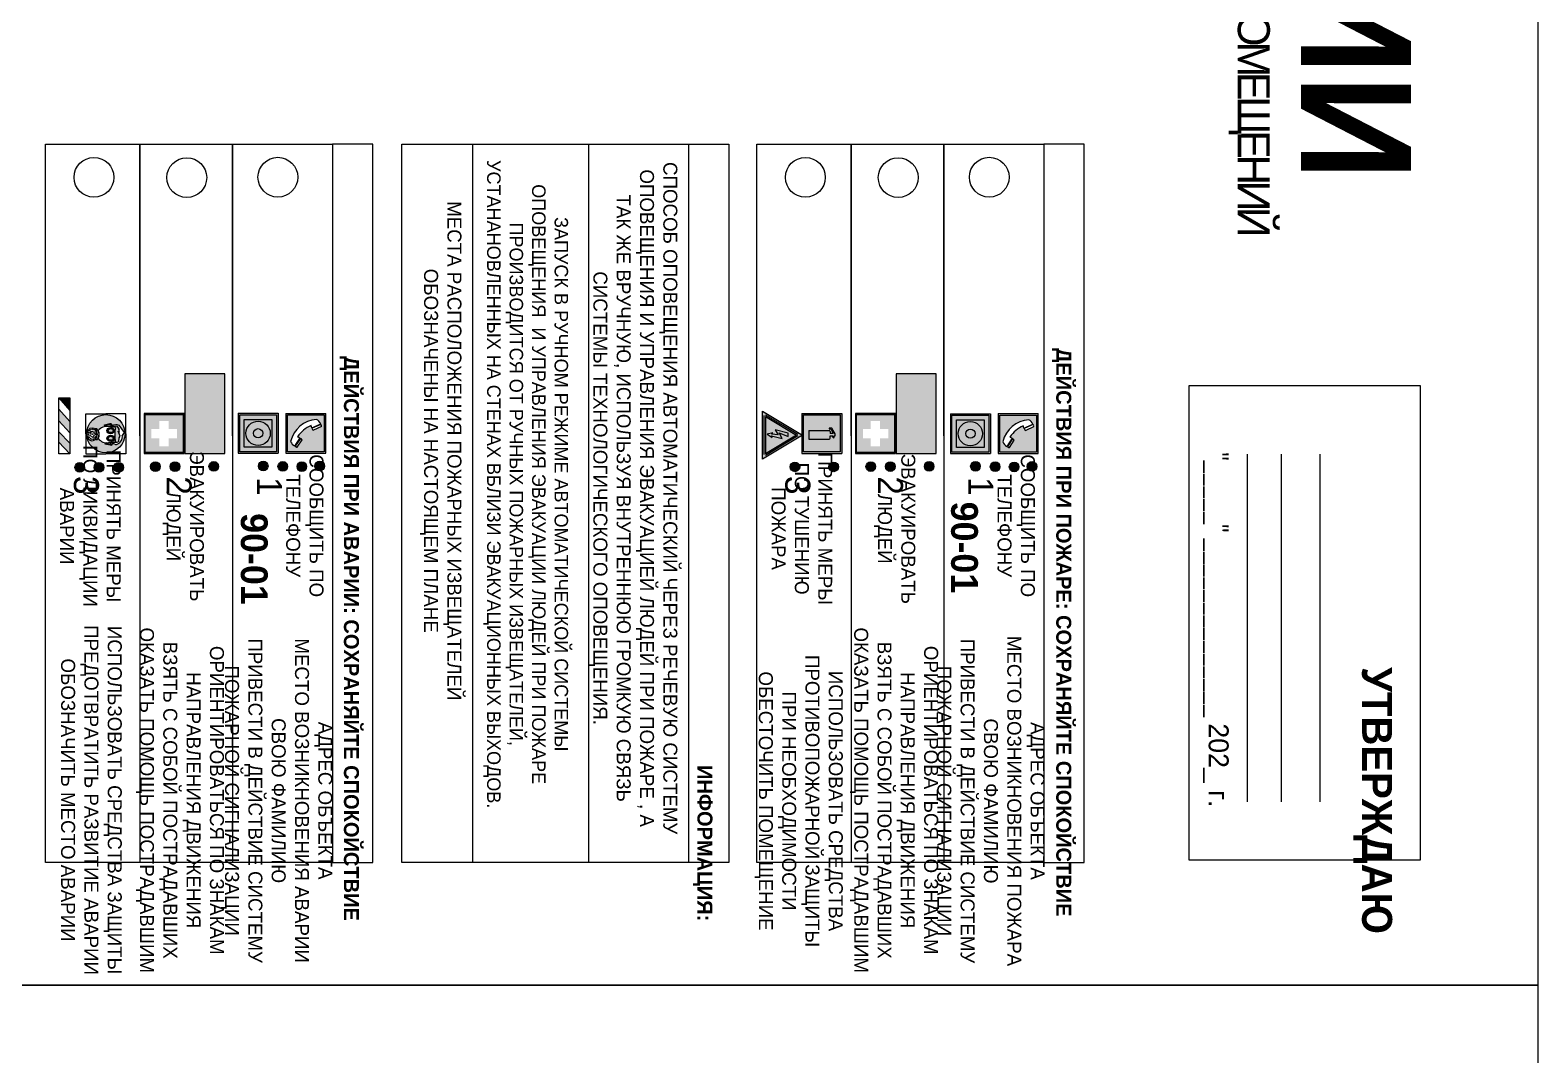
# Model space of a CAD drawing. Header units: millimetres. Extents: x 13810 to 67229, y 12374 to 21950.
# Drawn here: x 31315.5 to 31617.2, y 14535.9 to 14741 of the extents above; entities that cross this region are included whole.
import ezdxf

# ---------------------------------------------------------------- set-up
doc = ezdxf.new("R2010")
doc.units = ezdxf.units.MM
doc.styles.add('обычный', font='arial.ttf')

# ---------------------------------------------------------------- blocks, each defined once
blk = doc.blocks.new('A$C3E6D3DDE')
at = {"lineweight": 5}
h = blk.add_hatch(color=40, dxfattribs=at)
h.paths.add_polyline_path([(24.1, 1.45), (16.46, -11.35), (31.74, -11.35)])
h.paths.add_polyline_path([(24.09, -0.46), (30.03, -10.41), (18.14, -10.41)], flags=16)
h.paths.add_polyline_path([(24.54, -3.08), (23.41, -6.02), (25.13, -5.01), (24.33, -8.5), (24.82, -8.27), (23.79, -9.86), (23.4, -8.04), (23.8, -8.43), (24.04, -6.29), (22.39, -7.25), (23.44, -3.08)], flags=0)
h = blk.add_hatch(color=256, dxfattribs=at)
h.paths.add_polyline_path([(24.37, 0.03, 0.567511), (23.82, 0.03), (17.59, -10.4, 0.582454), (17.86, -10.88), (30.32, -10.88, 0.582149), (30.6, -10.4)])
h.paths.add_polyline_path([(24.09, -0.46), (18.14, -10.41), (30.03, -10.41)], flags=16)
h.paths.add_polyline_path([(24.54, -3.08), (23.41, -6.02), (25.13, -5.01), (24.33, -8.5), (24.82, -8.27), (23.79, -9.86), (23.4, -8.04), (23.8, -8.43), (24.04, -6.29), (22.39, -7.25), (23.44, -3.08)], flags=0)
h = blk.add_hatch(color=40, dxfattribs=at)
h.paths.add_polyline_path([(24.09, -0.46), (18.14, -10.41), (30.03, -10.41)])
h.paths.add_polyline_path([(24.82, -8.27), (23.79, -9.86), (23.4, -8.04), (23.8, -8.43), (24.04, -6.29), (22.39, -7.25), (23.44, -3.08), (24.54, -3.08), (23.41, -6.02), (25.13, -5.01), (24.33, -8.5)], flags=16)
at = {"color": 40, "lineweight": 5}
for p, q in [((16.46, -11.35), (24.1, 1.45)), ((24.1, 1.45), (31.74, -11.35))]:
    blk.add_line(p, q, dxfattribs=at)
at = {"lineweight": 5}
for p, q in [((17.59, -10.4), (23.82, 0.03)), ((24.37, 0.03), (30.6, -10.4)), ((18.14, -10.41), (24.09, -0.46)), ((23.44, -3.08), (22.39, -7.25)), ((23.41, -6.02), (24.54, -3.08)), ((24.54, -3.08), (23.44, -3.08)), ((24.09, -0.46), (30.03, -10.41)), ((22.39, -7.25), (24.04, -6.29)), ((23.8, -8.43), (23.4, -8.04)), ((23.4, -8.04), (23.79, -9.86)), ((25.13, -5.01), (23.41, -6.02)), ((23.79, -9.86), (24.82, -8.27)), ((24.04, -6.29), (23.8, -8.43)), ((24.33, -8.5), (25.13, -5.01)), ((24.82, -8.27), (24.33, -8.5)), ((17.86, -10.88), (30.32, -10.88)), ((18.14, -10.41), (30.03, -10.41))]:
    blk.add_line(p, q, dxfattribs=at)
at = {"color": 50, "lineweight": 5}
blk.add_line((31.74, -11.35), (16.46, -11.35), dxfattribs=at)
blk = doc.blocks.new('A$C38D26F80')
h = blk.add_hatch(color=5)
h.dxf.hatch_style = 1
h.paths.add_polyline_path([(-8.77, -4.48, 1), (-0.19, -4.48, 1)])
h.paths.add_polyline_path([(-6.75, -3.58), (-6.75, -3.31), (-6.62, -3.22), (-6.5, -3.22), (-6.42, -3.3), (-6.39, -3.28), (-6.59, -2.23), (-6.59, -2.01), (-6.38, -1.58), (-4.76, -0.4), (-4.13, -0.79, -0.362848), (-2.1, -2.1, -0.201049), (-2.17, -2.48, 0.085434), (-2.26, -3.13), (-1.9, -3.16), (-2.25, -4.7), (-2.4, -4.59), (-2.43, -4.34), (-2.36, -4.34), (-2.14, -3.34), (-2.47, -3.42), (-2.58, -1.95), (-2.77, -1.58), (-3.58, -1.52), (-3.92, -1.26), (-5.05, -1.73), (-4.87, -1.39), (-5.41, -1.6), (-5.41, -1.46), (-6.13, -1.87), (-6.18, -3.5), (-6.56, -3.47), (-6.37, -4.59), (-6.16, -4.43), (-6.16, -4.66), (-6.36, -4.79), (-6.37, -4.8), (-6.51, -4.76)], flags=16)
h.paths.add_polyline_path([(-6.51, -4.76), (-6.36, -4.79), (-6.37, -4.8)], flags=0)
h.paths.add_polyline_path([(-5.92, -2.34, 0.089508), (-2.67, -2.35), (-2.48, -3.88, -0.268602), (-3.4, -6.18, 0.262449), (-5.2, -6.18, -0.268602), (-6.11, -3.88)], flags=16)
edge = h.paths.add_edge_path(flags=16)
edge.add_ellipse((-5.19, -3.41), major_axis=(0, 0.842), ratio=0.848992, start_angle=0, end_angle=360)
edge = h.paths.add_edge_path(flags=0)
edge.add_ellipse((-5.19, -3.39), major_axis=(0, 0.665), ratio=0.853798, start_angle=0, end_angle=360)
edge = h.paths.add_edge_path(flags=0)
edge.add_ellipse((-5.19, -3.4), major_axis=(0, 0.528), ratio=0.864094, start_angle=0, end_angle=360)
edge = h.paths.add_edge_path(flags=16)
edge.add_ellipse((-3.47, -3.4), major_axis=(0, 0.842), ratio=0.848992, start_angle=0, end_angle=360)
h.paths.add_polyline_path([(-3.13, -6.45), (-3.13, -6.84, 0.383174), (-5.57, -6.85), (-5.57, -6.49, -0.369952)], flags=16)
edge = h.paths.add_edge_path(flags=0)
edge.add_ellipse((-3.47, -3.39), major_axis=(0, 0.665), ratio=0.853798, start_angle=0, end_angle=360)
edge = h.paths.add_edge_path(flags=0)
edge.add_ellipse((-3.47, -3.4), major_axis=(0, 0.528), ratio=0.864094, start_angle=0, end_angle=360)
edge = h.paths.add_edge_path(flags=16)
edge.add_ellipse((-4.34, -7.57), major_axis=(-1.48, 0), ratio=0.744955, start_angle=0, end_angle=360)
h.paths.add_polyline_path([(-5.01, -6.85, -1), (-5.15, -6.85, -1)], flags=0)
h.paths.add_polyline_path([(-5.33, -7.14, -1), (-5.47, -7.14, -1)], flags=0)
h.paths.add_polyline_path([(-4.61, -6.71, -1), (-4.74, -6.71, -1)], flags=16)
h.paths.add_polyline_path([(-5.43, -7.51, -1), (-5.57, -7.51, -1)], flags=0)
h.paths.add_polyline_path([(-4.26, -6.67, -1), (-4.4, -6.67, -1)], flags=16)
h.paths.add_polyline_path([(-4.74, -7.14, -1), (-4.88, -7.14, -1)], flags=0)
h.paths.add_polyline_path([(-4.93, -7.43, -1), (-5.07, -7.43, -1)], flags=0)
h.paths.add_polyline_path([(-4.41, -7.07, -1), (-4.54, -7.07, -1)], flags=0)
h.paths.add_polyline_path([(-5.33, -7.87, -1), (-5.46, -7.87, -1)], flags=0)
h.paths.add_polyline_path([(-3.8, -6.71, -1), (-3.94, -6.71, -1)], flags=16)
h.paths.add_polyline_path([(-4.85, -7.78, -1), (-4.98, -7.78, -1)], flags=0)
h.paths.add_polyline_path([(-3.96, -7.14, -1), (-4.1, -7.14, -1)], flags=0)
h.paths.add_polyline_path([(-4.33, -7.53, -1), (-4.47, -7.53, -1)], flags=0)
h.paths.add_polyline_path([(-5.09, -8.12, -1), (-5.23, -8.12, -1)], flags=0)
h.paths.add_polyline_path([(-3.5, -6.94, -1), (-3.64, -6.94, -1)], flags=0)
h.paths.add_polyline_path([(-4.54, -7.97, -1), (-4.68, -7.97, -1)], flags=0)
h.paths.add_polyline_path([(-3.66, -7.39, -1), (-3.8, -7.39, -1)], flags=0)
h.paths.add_polyline_path([(-4.73, -8.35, -1), (-4.86, -8.35, -1)], flags=0)
h.paths.add_polyline_path([(-4.09, -7.96, -1), (-4.23, -7.96, -1)], flags=0)
h.paths.add_polyline_path([(-3.77, -7.74, -1), (-3.91, -7.74, -1)], flags=0)
h.paths.add_polyline_path([(-3.22, -7.27, -1), (-3.35, -7.27, -1)], flags=0)
h.paths.add_polyline_path([(-4.34, -8.4, -1), (-4.47, -8.4, -1)], flags=0)
h.paths.add_polyline_path([(-3.16, -7.61, -1), (-3.3, -7.61, -1)], flags=0)
h.paths.add_polyline_path([(-3.9, -8.35, -1), (-4.04, -8.35, -1)], flags=0)
h.paths.add_polyline_path([(-3.32, -7.91, -1), (-3.46, -7.91, -1)], flags=0)
h.paths.add_polyline_path([(-3.55, -8.23, -1), (-3.69, -8.23, -1)], flags=0)
at = {"color": 5, "lineweight": 5}
for p, q in [((-4.48, 0), (-8.96, 0)), ((-8.96, 0), (-8.96, -4.48)), ((-4.48, 0), (0, 0)), ((0, 0), (0, -4.48)), ((-6.75, -3.31), (-6.62, -3.22)), ((-6.75, -3.58), (-6.75, -3.31)), ((-6.62, -3.22), (-6.5, -3.22)), ((-6.59, -2.01), (-6.38, -1.58)), ((-6.59, -2.23), (-6.59, -2.01)), ((-6.39, -3.28), (-6.59, -2.23)), ((-6.5, -3.22), (-6.42, -3.3)), ((-6.42, -3.3), (-6.39, -3.28)), ((-6.38, -1.58), (-4.76, -0.4)), ((-6.13, -1.87), (-6.18, -3.5)), ((-5.41, -1.46), (-6.13, -1.87)), ((-5.92, -2.34), (-6.11, -3.88)), ((-4.87, -1.39), (-5.41, -1.6)), ((-5.41, -1.6), (-5.41, -1.46)), ((-3.92, -1.26), (-5.05, -1.73)), ((-5.05, -1.73), (-4.87, -1.39)), ((-4.76, -0.4), (-4.13, -0.79)), ((-3.58, -1.52), (-3.92, -1.26)), ((-2.77, -1.58), (-3.58, -1.52)), ((-2.58, -1.95), (-2.77, -1.58)), ((-2.67, -2.34), (-2.48, -3.88)), ((-2.47, -3.42), (-2.58, -1.95)), ((-2.14, -3.34), (-2.47, -3.42)), ((-2.36, -4.34), (-2.14, -3.34)), ((-1.9, -3.16), (-2.26, -3.13)), ((-2.25, -4.7), (-1.9, -3.16)), ((-8.96, -8.96), (-8.96, -4.48)), ((-6.51, -4.76), (-6.75, -3.58)), ((-6.18, -3.5), (-6.56, -3.47)), ((-6.56, -3.47), (-6.37, -4.59)), ((-6.37, -4.8), (-6.51, -4.76)), ((-6.37, -4.59), (-6.16, -4.43)), ((-6.16, -4.66), (-6.37, -4.8)), ((-6.16, -4.43), (-6.16, -4.66)), ((-5.57, -6.49), (-5.57, -6.85)), ((-3.13, -6.45), (-3.13, -6.84)), ((-2.43, -4.34), (-2.4, -4.59)), ((-2.43, -4.34), (-2.36, -4.34)), ((-2.4, -4.59), (-2.25, -4.7)), ((0, -8.96), (0, -4.48)), ((-4.48, -8.96), (-8.96, -8.96)), ((-4.48, -8.96), (0, -8.96))]:
    blk.add_line(p, q, dxfattribs=at)
at = {"color": 5}
for p, q in [((-6.75, -3.31), (-6.62, -3.22)), ((-6.75, -3.58), (-6.75, -3.31)), ((-6.62, -3.22), (-6.5, -3.22)), ((-6.59, -2.01), (-6.38, -1.58)), ((-6.59, -2.23), (-6.59, -2.01)), ((-6.39, -3.28), (-6.59, -2.23)), ((-6.5, -3.22), (-6.42, -3.3)), ((-6.42, -3.3), (-6.39, -3.28)), ((-6.38, -1.58), (-4.76, -0.4)), ((-6.13, -1.87), (-6.18, -3.5)), ((-5.41, -1.46), (-6.13, -1.87)), ((-4.87, -1.39), (-5.41, -1.6)), ((-5.41, -1.6), (-5.41, -1.46)), ((-3.92, -1.26), (-5.05, -1.73)), ((-5.05, -1.73), (-4.87, -1.39)), ((-4.76, -0.4), (-4.13, -0.79)), ((-3.58, -1.52), (-3.92, -1.26)), ((-2.77, -1.58), (-3.58, -1.52)), ((-2.58, -1.95), (-2.77, -1.58)), ((-2.47, -3.42), (-2.58, -1.95)), ((-2.14, -3.34), (-2.47, -3.42)), ((-2.36, -4.34), (-2.14, -3.34)), ((-2.26, -3.13), (-1.9, -3.16)), ((-1.9, -3.16), (-2.25, -4.7)), ((-6.51, -4.76), (-6.75, -3.58)), ((-6.18, -3.5), (-6.56, -3.47)), ((-6.56, -3.47), (-6.37, -4.59)), ((-6.37, -4.8), (-6.51, -4.76)), ((-6.36, -4.79), (-6.51, -4.76)), ((-6.37, -4.59), (-6.16, -4.43)), ((-6.16, -4.66), (-6.37, -4.8)), ((-6.16, -4.66), (-6.36, -4.79)), ((-6.16, -4.43), (-6.16, -4.66)), ((-2.4, -4.59), (-2.43, -4.34)), ((-2.43, -4.34), (-2.36, -4.34)), ((-2.25, -4.7), (-2.4, -4.59))]:
    blk.add_line(p, q, dxfattribs=at)
at = {"color": 5, "lineweight": 5}
for centre, radius in [((-4.48, -4.48), 4.29), ((-4.67, -6.71), 0.0678), ((-4.33, -6.67), 0.0678), ((-3.87, -6.71), 0.0678), ((-5.5, -7.51), 0.0678), ((-5.4, -7.14), 0.0678), ((-5.4, -7.87), 0.0678), ((-5.16, -8.12), 0.0678), ((-5.08, -6.85), 0.0678), ((-5, -7.43), 0.0678), ((-4.91, -7.78), 0.0678), ((-4.81, -7.14), 0.0678), ((-4.79, -8.35), 0.0678), ((-4.61, -7.97), 0.0678), ((-4.47, -7.07), 0.0678), ((-4.4, -7.53), 0.0678), ((-4.4, -8.4), 0.0678), ((-4.16, -7.96), 0.0678), ((-4.03, -7.14), 0.0678), ((-3.97, -8.35), 0.0678), ((-3.84, -7.74), 0.0678), ((-3.73, -7.39), 0.0678), ((-3.62, -8.23), 0.0678), ((-3.57, -6.94), 0.0678), ((-3.39, -7.91), 0.0678), ((-3.28, -7.27), 0.0678), ((-3.23, -7.61), 0.0678)]:
    blk.add_circle(centre, radius, dxfattribs=at)
for centre, radius, start, end in [((-4.28, 6.66), 9.15, 259.6987, 280.1569), ((-0.47, -3.05), 1.79, 161.5846, 182.4584), ((-2.6, -2.2), 0.513, 326.4781, 11.7739), ((-3.66, -4.24), 2.47, 171.573, 231.7124), ((-4.33, -7.88), 1.87, 50.358, 131.5662), ((-4.34, -8.2), 1.82, 48.4943, 132.3565), ((-4.3, -7.78), 1.83, 60.5889, 119.4111), ((-4.93, -4.24), 2.47, 308.2876, 8.427)]:
    blk.add_arc(centre, radius, start, end, dxfattribs=at)
at = {"color": 5}
for centre, radius, start, end in [((-3.89, -2.66), 1.88, 17.387, 97.1599), ((-0.35, -3.07), 1.91, 162.2553, 181.7878), ((-2.6, -2.2), 0.511, 326.3906, 11.8614)]:
    blk.add_arc(centre, radius, start, end, dxfattribs=at)
at = {"color": 5, "lineweight": 5}
for centre, major_axis, ratio in [((-5.19, -3.41), (0, 0.842), 0.848992), ((-5.19, -3.39), (0, 0.665), 0.853798), ((-5.19, -3.4), (0, 0.528), 0.864094), ((-3.47, -3.4), (0, 0.842), 0.848992), ((-3.47, -3.39), (0, 0.665), 0.853798), ((-3.47, -3.4), (0, 0.528), 0.864094), ((-4.34, -7.57), (-1.48, 0), 0.744955)]:
    blk.add_ellipse(centre, major_axis=major_axis, ratio=ratio, dxfattribs=at)
blk = doc.blocks.new('A$C47DD6509')
at = {"lineweight": 5}
for points in [[(-8.69, 0), (-11.19, 0), (-11.19, -2.22)], [(-4.22, 0), (-6.45, 0), (-8.91, -2.22), (-6.61, -2.22)], [(0, 0), (-2.09, 0), (-4.36, -2.22), (-2.29, -2.22)]]:
    blk.add_hatch(color=242, dxfattribs=at).paths.add_polyline_path(points)
at = {"color": 242, "lineweight": 5}
for p, q in [((-11.19, -2.22), (-8.69, 0)), ((-11.19, -2.22), (-11.19, 0)), ((-11.19, 0), (-8.69, 0)), ((-11.19, 0), (0, 0)), ((-8.91, -2.22), (-6.45, 0)), ((-6.61, -2.22), (-4.22, 0)), ((-4.36, -2.22), (-2.09, 0)), ((-2.29, -2.22), (0, 0)), ((0, 0), (0, -2.22)), ((0, -2.22), (-11.19, -2.22))]:
    blk.add_line(p, q, dxfattribs=at)
blk = doc.blocks.new('A$C456E1F9C')
at = {"lineweight": 5}
h = blk.add_hatch(color=242, dxfattribs=at)
h.paths.add_polyline_path([(0.51, -1.47), (0.51, -13.26), (12.29, -13.26), (12.29, -1.47)])
h.paths.add_polyline_path([(5.42, -4.95, -0.254479), (4.78, -5.4), (3.52, -2.53, -0.209735), (4.23, -2.4)], flags=16)
h.paths.add_polyline_path([(8.53, -8.6), (10.87, -10.17), (10.54, -10.76), (8.03, -9.13, -0.192251)], flags=16)
h.paths.add_polyline_path([(4.61, -5.49, 0.005518), (3.87, -5.72, 0.128647), (7.49, -10.01, 0.00809), (7.83, -9.33), (10.47, -10.97, -0.16736), (8.99, -12.25, -0.327862), (1.95, -3.95, -0.166952), (3.36, -2.62)], flags=16)
at = {"color": 242, "lineweight": 5}
for p, q in [((0, -13.77), (0, -0.97)), ((12.8, -0.97), (0, -0.97)), ((4.61, -5.49), (3.36, -2.62)), ((3.52, -2.53), (4.78, -5.4)), ((4.23, -2.4), (5.42, -4.95)), ((12.8, -13.77), (12.8, -0.97)), ((7.83, -9.33), (10.47, -10.97)), ((8.03, -9.13), (10.54, -10.76)), ((10.81, -10.12), (8.53, -8.6)), ((0, -13.77), (12.8, -13.77)), ((10.54, -10.76), (10.8, -10.3)), ((10.8, -10.3), (10.81, -10.12))]:
    blk.add_line(p, q, dxfattribs=at)
blk.add_lwpolyline([(0.51, -1.47), (12.29, -1.47), (12.29, -13.26), (0.51, -13.26)], close=True, dxfattribs=at)
for centre, radius, start, end in [((4.59, -5.34), 2.99, 114.2845, 152.1974), ((11.12, -3.31), 9.19, 183.9915, 256.6009), ((4.02, -3.27), 0.891, 76.3284, 123.7092), ((14.98, -39.1), 35.17, 107.1487, 108.4135), ((13.86, -0.94), 11.08, 205.5536, 234.8762), ((4.68, -4.59), 0.824, 276.9621, 334.0723), ((-13.31, 0.8), 23.44, 332.5487, 334.4027), ((8.94, -9.5), 0.989, 114.4092, 157.9388), ((7.87, -9.46), 3, 291.9291, 329.9329)]:
    blk.add_arc(centre, radius, start, end, dxfattribs=at)
blk = doc.blocks.new('A$C54414219')
at = {"true_color": 0xffffff}
h = blk.add_hatch(color=7, dxfattribs=at)
h.paths.add_polyline_path([(2.39, -9.45), (2.39, -18.3), (11.23, -18.3), (11.23, -9.45)], flags=0)
h.paths.add_polyline_path([(10.71, -13.87, -1), (2.92, -13.87, -1)], flags=0)
h.paths.add_polyline_path([(8.3, -13.87, -1), (5.33, -13.87, -1)], flags=0)
h.paths.add_polyline_path([(0.41, -7.47), (0.41, -20.27), (13.21, -20.27), (13.21, -7.47)])
h.paths.add_polyline_path([(0.92, -19.77), (12.71, -19.77), (12.71, -7.98), (0.92, -7.98)], flags=16)
h.paths.add_polyline_path([(11.23, -9.45), (11.23, -18.3), (2.39, -18.3), (2.39, -9.45)], flags=0)
at = {"lineweight": 5}
h = blk.add_hatch(color=242, dxfattribs=at)
h.paths.add_polyline_path([(12.71, -7.98), (0.92, -7.98), (0.92, -19.77), (12.71, -19.77)])
h.paths.add_polyline_path([(11.23, -18.3), (2.39, -18.3), (2.39, -9.45), (11.23, -9.45)], flags=16)
h.paths.add_polyline_path([(10.71, -13.87, -1), (2.92, -13.87, -1)], flags=0)
h.paths.add_polyline_path([(8.3, -13.87, -1), (5.33, -13.87, -1)], flags=0)
at = {"true_color": 0xffffff}
h = blk.add_hatch(color=7, dxfattribs=at)
h.paths.add_polyline_path([(2.39, -9.45), (2.39, -18.3), (11.23, -18.3), (11.23, -9.45)])
h.paths.add_polyline_path([(10.71, -13.87, -1), (2.92, -13.87, -1)], flags=16)
h.paths.add_polyline_path([(8.3, -13.87, -1), (5.33, -13.87, -1)], flags=0)
at = {"lineweight": 5}
h = blk.add_hatch(color=242, dxfattribs=at)
h.paths.add_polyline_path([(2.92, -13.87, 1), (10.71, -13.87, 1)])
h.paths.add_polyline_path([(8.3, -13.87, -1), (5.33, -13.87, -1)], flags=16)
at = {"color": 242, "lineweight": 5}
for p, q in [((0.41, -20.27), (0.41, -7.47)), ((0.41, -7.47), (13.21, -7.47)), ((0.41, -7.47), (13.21, -7.47)), ((13.21, -20.27), (13.21, -7.47)), ((0.41, -20.27), (13.21, -20.27))]:
    blk.add_line(p, q, dxfattribs=at)
for points in [[(0.92, -7.98), (12.71, -7.98), (12.71, -19.77), (0.92, -19.77)], [(2.39, -9.45), (11.23, -9.45), (11.23, -18.3), (2.39, -18.3)]]:
    blk.add_lwpolyline(points, close=True, dxfattribs=at)
for radius in [3.89, 1.49]:
    blk.add_circle((6.81, -13.87), radius, dxfattribs=at)
blk = doc.blocks.new('A$C32E8229D')
at = {"true_color": 0xffffff}
blk.add_hatch(color=7, dxfattribs=at).paths.add_polyline_path([(0, 0), (0, -8), (16, -8), (16, 0)])
h = blk.add_hatch(color=126)
h.paths.add_polyline_path([(0.2, -0.2), (15.8, -0.2), (15.8, -7.8), (0.2, -7.8)])
h.paths.add_polyline_path([(13.49, -2.05), (12.08, -2.05), (11.37, -2.63, 0.162397), (11.29, -2.84), (11.29, -3.63), (10.35, -3.63), (10.35, -4.05), (11.68, -4.05), (11.68, -3.48), (12.26, -4.28), (11.29, -5.1), (11.29, -6.78), (11.85, -6.78), (11.85, -5.44), (12.8, -4.64), (12.8, -5.94), (14.46, -5.94), (14.46, -5.39), (13.45, -5.39), (13.45, -3.97), (12.46, -2.59), (13.15, -2.59), (13.69, -3.34), (14.18, -3)], flags=16)
h.paths.add_polyline_path([(10.74, -1.82, 1), (11.8, -1.82, 1)], flags=16)
h.paths.add_polyline_path([(9.39, -3.59), (5.99, -3.59), (6.56, -3.03), (5.91, -3.03), (5.1, -3.83), (5.91, -4.64), (6.56, -4.64), (5.99, -4.09), (9.39, -4.09)], flags=16)
h.paths.add_polyline_path([(4.29, -1.08), (1.72, -1.08), (1.72, -6.6), (4.29, -6.6)], flags=16)
at = {"color": 126}
blk.add_lwpolyline([(16, -8), (0, -8), (0, 0), (16, 0)], close=True, dxfattribs=at)
blk = doc.blocks.new('A$C18900ED3')
h = blk.add_hatch(color=126)
h.paths.add_polyline_path([(-0.18, -0.18), (-7.02, -0.18), (-7.02, -7.02), (-0.18, -7.02)])
h.paths.add_polyline_path([(-5.89, -4.46), (-5.89, -2.77), (-4.46, -2.77), (-4.46, -1.31), (-2.77, -1.31), (-2.77, -2.77), (-1.33, -2.77), (-1.33, -4.46), (-2.77, -4.46), (-2.77, -5.89), (-4.46, -5.89), (-4.46, -4.46)], flags=16)
at = {"color": 126}
for p, q in [((-7.2, 0), (-7.2, -7.2)), ((0, 0), (-7.2, 0)), ((0, -7.2), (0, 0)), ((-7.02, -7.02), (-7.02, -0.18)), ((-7.02, -0.18), (-0.18, -0.18)), ((-0.18, -0.18), (-0.18, -7.02)), ((-7.2, -7.2), (0, -7.2)), ((-0.18, -7.02), (-7.02, -7.02))]:
    blk.add_line(p, q, dxfattribs=at)
blk = doc.blocks.new('A$C3AD82952')
at = {"true_color": 0xf5f5ff}
h = blk.add_hatch(color=7, dxfattribs=at)
h.dxf.hatch_style = 1
h.paths.add_polyline_path([(8.21, 8.73, 0.414214), (7.89, 9.05), (7.22, 9.05), (7.22, 9.92), (7.59, 9.92, 1), (7.57, 10.36), (7.22, 10.36), (7.22, 10.6), (6.43, 10.6), (6.43, 10.36), (6.01, 10.36), (4.74, 9.59), (4.74, 8.69), (4.98, 8.73), (4.98, 9.26), (6.12, 9.91), (6.43, 9.91), (6.43, 9.05), (5.76, 9.05, 0.414214), (5.44, 8.73), (5.44, 2.2), (8.21, 2.2)], flags=0)
h.paths.add_polyline_path([(12.8, 12.8), (0, 12.8), (0, 0), (12.8, 0)])
h.paths.add_polyline_path([(0.51, 12.29), (12.29, 12.29), (12.29, 0.51), (0.51, 0.51)], flags=16)
h.paths.add_polyline_path([(4.74, 9.59), (6.01, 10.36), (6.43, 10.36), (6.43, 10.6), (7.22, 10.6), (7.22, 10.36), (7.59, 10.36, -0.94586), (7.59, 9.92), (7.22, 9.92), (7.22, 9.05), (7.89, 9.05, -0.414214), (8.21, 8.73), (8.21, 2.2), (5.44, 2.2), (5.44, 8.73, -0.414214), (5.76, 9.05), (6.43, 9.05), (6.43, 9.91), (6.12, 9.91), (4.98, 9.26), (4.98, 8.73), (4.74, 8.69)], flags=0)
h = blk.add_hatch(color=242)
h.dxf.hatch_style = 1
h.paths.add_polyline_path([(12.29, 12.29), (0.51, 12.29), (0.51, 0.51), (12.29, 0.51)])
h.paths.add_polyline_path([(4.74, 8.69), (4.74, 9.59), (6.01, 10.36), (6.43, 10.36), (6.43, 10.6), (7.22, 10.6), (7.22, 10.36), (7.59, 10.36, -0.94586), (7.59, 9.92), (7.22, 9.92), (7.22, 9.05), (7.89, 9.05, -0.414214), (8.21, 8.73), (8.21, 2.2), (5.44, 2.2), (5.44, 8.73, -0.414214), (5.76, 9.05), (6.43, 9.05), (6.43, 9.91), (6.12, 9.91), (4.98, 9.26), (4.98, 8.73)], flags=16)
h = blk.add_hatch(color=7, dxfattribs=at)
h.dxf.hatch_style = 1
h.paths.add_polyline_path([(8.21, 8.73, 0.414214), (7.89, 9.05), (7.22, 9.05), (7.22, 9.92), (7.59, 9.92, 1), (7.57, 10.36), (7.22, 10.36), (7.22, 10.6), (6.43, 10.6), (6.43, 10.36), (6.01, 10.36), (4.74, 9.59), (4.74, 8.69), (4.98, 8.73), (4.98, 9.26), (6.12, 9.91), (6.43, 9.91), (6.43, 9.05), (5.76, 9.05, 0.414214), (5.44, 8.73), (5.44, 2.2), (8.21, 2.2)])
at = {"color": 242, "lineweight": 5}
for p, q in [((0, 0), (0, 12.8)), ((0, 12.8), (12.8, 12.8)), ((6.01, 10.36), (4.74, 9.59)), ((4.98, 9.26), (6.12, 9.91)), ((6.01, 10.36), (6.43, 10.36)), ((6.12, 9.91), (6.43, 9.91)), ((7.22, 10.6), (6.43, 10.6)), ((6.43, 10.6), (6.43, 10.36)), ((6.43, 9.91), (6.43, 9.05)), ((7.22, 10.36), (7.22, 10.6)), ((7.59, 10.36), (7.22, 10.36)), ((7.22, 9.05), (7.22, 9.92)), ((7.59, 9.92), (7.22, 9.92)), ((12.8, 0), (12.8, 12.8)), ((4.74, 9.59), (4.74, 8.69)), ((4.74, 8.69), (4.98, 8.73)), ((4.98, 8.73), (4.98, 9.26)), ((5.44, 2.2), (5.44, 8.73)), ((5.76, 9.05), (6.43, 9.05)), ((7.89, 9.05), (7.22, 9.05)), ((8.21, 2.2), (8.21, 8.73)), ((0, 0), (12.8, 0)), ((5.44, 2.2), (8.21, 2.2))]:
    blk.add_line(p, q, dxfattribs=at)
blk.add_lwpolyline([(0.51, 12.29), (12.29, 12.29), (12.29, 0.51), (0.51, 0.51)], close=True, dxfattribs=at)
for centre, radius, start, end in [((7.58, 10.14), 0.223, 273.1875, 86.8125), ((5.76, 8.73), 0.32, 90, 180), ((7.89, 8.73), 0.32, 0, 90)]:
    blk.add_arc(centre, radius, start, end, dxfattribs=at)

msp = doc.modelspace()

# ---------------------------------------------------------------- hatches: boundary and pattern name
at = {"lineweight": 0}
h = msp.add_hatch(color=256, dxfattribs=at)
h.dxf.hatch_style = 1
h.paths.add_polyline_path([(31325.41, 14654.45, 1), (31325.41, 14652.51, 1)])
h = msp.add_hatch(color=256, dxfattribs=at)
h.dxf.hatch_style = 1
h.paths.add_polyline_path([(31329.25, 14654.45, 1), (31329.25, 14652.52, 1)])
h = msp.add_hatch(color=256, dxfattribs=at)
h.dxf.hatch_style = 1
h.paths.add_polyline_path([(31333.19, 14654.44, 1), (31333.19, 14652.51, 1)])
h = msp.add_hatch(color=256, dxfattribs=at)
h.dxf.hatch_style = 1
h.paths.add_polyline_path([(31340.55, 14654.6, 1), (31340.55, 14652.67, 1)])
h = msp.add_hatch(color=256, dxfattribs=at)
h.dxf.hatch_style = 1
h.paths.add_polyline_path([(31344.45, 14654.59, 1), (31344.45, 14652.66, 1)])
h = msp.add_hatch(color=256, dxfattribs=at)
h.dxf.hatch_style = 1
h.paths.add_polyline_path([(31352.23, 14654.63, 1), (31352.23, 14652.7, 1)])
h = msp.add_hatch(color=256, dxfattribs=at)
h.dxf.hatch_style = 1
h.paths.add_polyline_path([(31362.12, 14654.72, 1), (31362.12, 14652.79, 1)])
h = msp.add_hatch(color=256, dxfattribs=at)
h.dxf.hatch_style = 1
h.paths.add_polyline_path([(31366.04, 14654.64, 1), (31366.04, 14652.7, 1)])
h = msp.add_hatch(color=256, dxfattribs=at)
h.dxf.hatch_style = 1
h.paths.add_polyline_path([(31369.85, 14654.6, 1), (31369.85, 14652.67, 1)])
h = msp.add_hatch(color=256, dxfattribs=at)
h.dxf.hatch_style = 1
h.paths.add_polyline_path([(31373.44, 14654.7, 1), (31373.44, 14652.77, 1)])
h = msp.add_hatch(color=256, dxfattribs=at)
h.dxf.hatch_style = 1
h.paths.add_polyline_path([(31468.53, 14654.54, 1), (31468.53, 14652.61, 1)])
h = msp.add_hatch(color=256, dxfattribs=at)
h.dxf.hatch_style = 1
h.paths.add_polyline_path([(31476.3, 14654.55, 1), (31476.3, 14652.62, 1)])
h = msp.add_hatch(color=256, dxfattribs=at)
h.dxf.hatch_style = 1
h.paths.add_polyline_path([(31483.72, 14654.61, 1), (31483.72, 14652.68, 1)])
h = msp.add_hatch(color=256, dxfattribs=at)
h.dxf.hatch_style = 1
h.paths.add_polyline_path([(31487.62, 14654.6, 1), (31487.62, 14652.67, 1)])
h = msp.add_hatch(color=256, dxfattribs=at)
h.dxf.hatch_style = 1
h.paths.add_polyline_path([(31495.4, 14654.64, 1), (31495.4, 14652.71, 1)])
h = msp.add_hatch(color=256, dxfattribs=at)
h.dxf.hatch_style = 1
h.paths.add_polyline_path([(31504.67, 14654.65, 1), (31504.67, 14652.72, 1)])
h = msp.add_hatch(color=256, dxfattribs=at)
h.dxf.hatch_style = 1
h.paths.add_polyline_path([(31508.6, 14654.57, 1), (31508.6, 14652.64, 1)])
h = msp.add_hatch(color=256, dxfattribs=at)
h.dxf.hatch_style = 1
h.paths.add_polyline_path([(31512.41, 14654.53, 1), (31512.41, 14652.6, 1)])
h = msp.add_hatch(color=256, dxfattribs=at)
h.dxf.hatch_style = 1
h.paths.add_polyline_path([(31515.99, 14654.64, 1), (31515.99, 14652.71, 1)])

# ---------------------------------------------------------------- linework, layer by layer
at = {"color": 126, "true_color": 0x008754}
msp.add_lwpolyline([(31617.22, 15149.86), (31617.22, 14549.86), (31217.22, 14549.86), (31217.22, 15149.86)], close=True, dxfattribs=at)
for points in [[(31375.97, 14718.18), (31375.97, 14574.41), (31318.57, 14574.41), (31318.57, 14718.18)], [(31375.97, 14718.18), (31375.97, 14574.41), (31384.03, 14574.41), (31384.03, 14718.18)], [(31518.34, 14718.18), (31518.34, 14574.41), (31460.94, 14574.41), (31460.94, 14718.18)], [(31518.34, 14718.18), (31518.34, 14574.41), (31526.4, 14574.41), (31526.4, 14718.18)], [(31593.64, 14669.86), (31593.64, 14574.85), (31547.44, 14574.85), (31547.44, 14669.86)]]:
    msp.add_lwpolyline(points, close=True)
for points in [[(31337.4, 14659.76), (31337.4, 14718.18), (31337.4, 14574.41)], [(31355.98, 14659.76), (31355.98, 14718.18), (31355.98, 14574.41)], [(31479.77, 14659.76), (31479.77, 14718.18), (31479.77, 14574.41)], [(31498.35, 14659.76), (31498.35, 14718.18), (31498.35, 14574.41)], [(31559.05, 14656.1), (31559.05, 14586.58)], [(31565.84, 14656.1), (31565.84, 14586.58)], [(31573.6, 14656.1), (31573.6, 14586.58)]]:
    msp.add_lwpolyline(points)
at = {"color": 0}
msp.add_lwpolyline([(31455.28, 14718.18), (31455.28, 14574.41), (31389.83, 14574.41), (31389.83, 14718.18)], close=True, dxfattribs=at)
for points in [[(31403.99, 14718.18), (31403.99, 14574.41)], [(31427.24, 14718.18), (31427.24, 14574.41)], [(31447.23, 14718.18), (31447.23, 14574.41)]]:
    msp.add_lwpolyline(points, dxfattribs=at)
at = {"color": 126, "lineweight": 0, "true_color": 0x008754}
msp.add_lwpolyline([(31017.22, 14549.86), (31617.22, 14549.86), (31617.22, 14154.86), (31017.22, 14154.86)], close=True, dxfattribs=at)
for centre, radius in [((31328.25, 14711.52), 3.98), ((31346.83, 14711.46), 3.98), ((31365.05, 14711.55), 3.98), ((31470.62, 14711.52), 3.98), ((31489.2, 14711.46), 3.98), ((31507.42, 14711.55), 3.98), ((31325.41, 14653.48), 0.966), ((31329.25, 14653.48), 0.966), ((31333.19, 14653.48), 0.966), ((31340.55, 14653.63), 0.966), ((31344.45, 14653.63), 0.966), ((31352.23, 14653.67), 0.966), ((31362.12, 14653.75), 0.966), ((31366.04, 14653.67), 0.966), ((31369.85, 14653.63), 0.966), ((31373.44, 14653.74), 0.966), ((31468.53, 14653.58), 0.966), ((31476.3, 14653.58), 0.966), ((31483.72, 14653.64), 0.966), ((31487.62, 14653.64), 0.966), ((31495.4, 14653.68), 0.966), ((31504.67, 14653.69), 0.966), ((31508.6, 14653.61), 0.966), ((31512.41, 14653.57), 0.966), ((31515.99, 14653.67), 0.966)]:
    msp.add_circle(centre, radius)

# ---------------------------------------------------------------- block references
at = {"xscale": -1, "rotation": 270}
for p in [(31354.45, 14656.23), (31496.82, 14656.23)]:
    msp.add_blockref('A$C32E8229D', p, dxfattribs=at)
at = {"color": 242, "true_color": 0xc1121c, "rotation": 270}
msp.add_blockref('A$C47DD6509', (31323.42, 14656.2), dxfattribs=at)
at = {"rotation": 270}
for name, p, xscale, yscale, zscale in [('A$C3E6D3DDE', (31469.13, 14674.99), 0.625, 0.625, 0.625), ('A$C38D26F80', (31334.63, 14656.2), 0.8928571427240968, 0.8928571427240968, 0.8928571427240968), ('A$C18900ED3', (31346.3, 14656.23), 1.111111111007631, 1.111111111007631, 1.111111111007631), ('A$C54414219', (31369.77, 14664.55), 0.625, 0.625, 0.625), ('A$C456E1F9C', (31375.26, 14664.29), 0.625, 0.625, 0.625), ('A$C3AD82952', (31469.94, 14664.28), 0.625, 0.625, 0.625), ('A$C18900ED3', (31488.67, 14656.23), 1.111111111007631, 1.111111111007631, 1.111111111007631), ('A$C54414219', (31512.32, 14664.48), 0.625, 0.625, 0.625), ('A$C456E1F9C', (31517.81, 14664.23), 0.625, 0.625, 0.625)]:
    msp.add_blockref(name, p, dxfattribs=dict(at, xscale=xscale, yscale=yscale, zscale=zscale))

# ---------------------------------------------------------------- texts
at = {"lineweight": 0, "rotation": 270, "style": 'обычный'}
for s, insert, char_height, width, attachment_point in [('{\\fProxima Nova Rg|b1|i0|c204|p2;ПЛАН ЭВАКУАЦИИ}', (31591.83, 14988.04), 22, 493.8901, 1), ('{\\fProxima Nova Rg|b0|i0|c204|p2;\\P\\pt8.1;ЗАПУСК В РУЧНОМ РЕЖИМЕ АВТОМАТИЧЕСКОЙ СИСТЕМЫ ОПОВЕЩЕНИЯ  И УПРАВЛЕНИЯ ЭВАКУАЦИИ ЛЮДЕЙ ПРИ ПОЖАРЕ ПРОИЗВОДИТСЯ ОТ РУЧНЫХ ПОЖАРНЫХ ИЗВЕЩАТЕЛЕЙ, УСТАНАНОВЛЕННЫХ НА СТЕНАХ ВБЛИЗИ ЭВАКУАЦИОННЫХ ВЫХОДОВ. }', (31416.89, 14650.11), 2.7, 131.4512, 5), ('{\\fProxima Nova Rg|b0|i0|c204|p2;СПОСОБ ОПОВЕЩЕНИЯ АВТОМАТИЧЕСКИЙ ЧЕРЕЗ РЕЧЕВУЮ СИСТЕМУ ОПОВЕЩЕНИЯ И УПРАВЛЕНИЯ ЭВАКУАЦИЕЙ ЛЮДЕЙ ПРИ ПОЖАРЕ , А ТАК ЖЕ ВРУЧНУЮ, ИСПОЛЬЗУЯ ВНУТРЕННЮЮ ГРОМКУЮ СВЯЗЬ СИСТЕМЫ ТЕХНОЛОГИЧЕСКОГО ОПОВЕЩЕНИЯ.}', (31436.19, 14647.32), 2.8, 137.0334, 5), ('\\pt8.4;{\\fProxima Nova Rg|b0|i0|c204|p2;\\PМЕСТА РАСПОЛОЖЕНИЯ ПОЖАРНЫХ ИЗВЕЩАТЕЛЕЙ ОБОЗНАЧЕНЫ НА НАСТОЯЩЕМ ПЛАНЕ}', (31399.98, 14656.8), 2.8, 118.5618, 5), ('{\\fProxima Nova Rg|b1|i0|c204|p2;ДЕЙСТВИЯ ПРИ ПОЖАРЕ: СОХРАНЯЙТЕ СПОКОЙСТВИЕ\\H1.6644x; }', (31521.9, 14620.47), 3, 175.1736, 5), ('{\\fProxima Nova Rg|b1|i0|c204|p2;ДЕЙСТВИЯ ПРИ АВАРИИ: СОХРАНЯЙТЕ СПОКОЙСТВИЕ\\H1.6644x; }', (31379.34, 14619.23), 3, 175.1736, 5), ('{\\fProxima Nova Rg|b0|i0|c204|p2;ПРИНЯТЬ МЕРЫ \\PПО ЛИКВИДАЦИИ \\PАВАРИИ}', (31327.53, 14641.73), 2.8, 126.6484, 5), ('{\\fProxima Nova Rg|b0|i0|c204|p2;ЭВАКУИРОВАТЬ \\PЛЮДЕЙ}', (31346.11, 14641.69), 2.8, 126.6484, 5), ('{\\fProxima Nova Rg|b0|i0|c204|p2;СООБЩИТЬ ПО \\PТЕЛЕФОНУ}', (31370.43, 14641.8), 2.8, 126.6484, 5), ('{\\fProxima Nova Rg|b0|i0|c204|p2;ПРИНЯТЬ МЕРЫ \\PПО ТУШЕНИЮ \\PПОЖАРА}', (31469.9, 14641.23), 2.8, 126.6484, 5), ('{\\fProxima Nova Rg|b0|i0|c204|p2;ЭВАКУИРОВАТЬ \\PЛЮДЕЙ}', (31488.48, 14641.19), 2.8, 126.6484, 5), ('{\\fProxima Nova Rg|b0|i0|c204|p2;СООБЩИТЬ ПО \\PТЕЛЕФОНУ}', (31512.8, 14641.8), 2.8, 126.6484, 5), ('{\\fArial Narrow|b0|i0|c204|p34;"_____" ______________ \\fProxima Nova Rg|b0|i0|c204|p2;202_ г. }', (31552.76, 14620.95), 4, 78.6503, 5), ('{\\fProxima Nova Rg|b0|i0|c204|p2;3\\H1.1967x; }', (31326.7, 14649.91), 5, 126.6484, 5), ('{\\fProxima Nova Rg|b0|i0|c204|p2;2\\H1.1967x; }', (31345.28, 14649.84), 5, 126.6484, 5), ('{\\fProxima Nova Rg|b0|i0|c204|p2;1\\H1.1667x; }', (31363.36, 14649.69), 5, 126.6484, 5), ('{\\fProxima Nova Rg|b0|i0|c204|p2;3\\H1.1967x; }', (31469.07, 14649.91), 5, 126.6484, 5), ('{\\fProxima Nova Rg|b0|i0|c204|p2;2\\H1.1967x; }', (31487.65, 14649.84), 5, 126.6484, 5), ('{\\fProxima Nova Rg|b0|i0|c204|p2;1\\H1.1667x; }', (31505.73, 14649.69), 5, 126.6484, 5), ('{\\fProxima Nova Rg|b1|i0|c204|p2;\\H1.0714x;90-01\\fProxima Nova Rg|b0|i0|c204|p2;\\H0.93331x; \\H1.3449x; }', (31360.29, 14635.15), 5, 126.6484, 5), ('{\\fProxima Nova Rg|b1|i0|c204|p2;\\H1.0714x;90-01\\fProxima Nova Rg|b0|i0|c204|p2;\\H0.93331x; \\H1.3449x; }', (31502.44, 14637.46), 5, 126.6484, 5), ('\\pi-8.4,l8.4,t8.4;{\\fProxima Nova Rg|b0|i0|c204|p2;ИСПОЛЬЗОВАТЬ СРЕДСТВА ЗАЩИТЫ \\PПРЕДОТВРАТИТЬ РАЗВИТИЕ АВАРИИ\\PОБОЗНАЧИТЬ МЕСТО АВАРИИ}', (31327.72, 14586.91), 2.8, 126.6484, 5), ('\\pi-8.4,l8.4,t8.4;{\\fProxima Nova Rg|b0|i0|c204|p2;ОРИЕНТИРОВАТЬСЯ ПО ЗНАКАМ \\PНАПРАВЛЕНИЯ ДВИЖЕНИЯ\\PВЗЯТЬ С СОБОЙ ПОСТРАДАВШИХ\\PОКАЗАТЬ ПОМОЩЬ ПОСТРАДАВШИМ}', (31345.45, 14586.86), 2.8, 126.6484, 5), ('\\pi-8.4,l8.4,t8.4;{\\fProxima Nova Rg|b0|i0|c204|p2;ОРИЕНТИРОВАТЬСЯ ПО ЗНАКАМ \\PНАПРАВЛЕНИЯ ДВИЖЕНИЯ\\PВЗЯТЬ С СОБОЙ ПОСТРАДАВШИХ\\PОКАЗАТЬ ПОМОЩЬ ПОСТРАДАВШИМ}', (31488.39, 14586.87), 2.8, 126.6484, 5), ('\\pi-8.4,l8.4,t8.4;{\\fProxima Nova Rg|b0|i0|c204|p2;АДРЕС ОБЪЕКТА\\PМЕСТО ВОЗНИКНОВЕНИЯ ПОЖАРА \\PСВОЮ ФАМИЛИЮ\\PПРИВЕСТИ В ДЕЙСТВИЕ СИСТЕМУ \\PПОЖАРНОЙ СИГНАЛИЗАЦИИ}', (31507.36, 14586.72), 2.8, 126.6484, 5), ('\\pi-8.4,l8.4,t8.4;{\\fProxima Nova Rg|b0|i0|c204|p2;АДРЕС ОБЪЕКТА\\PМЕСТО ВОЗНИКНОВЕНИЯ АВАРИИ\\PСВОЮ ФАМИЛИЮ\\PПРИВЕСТИ В ДЕЙСТВИЕ СИСТЕМУ \\PПОЖАРНОЙ СИГНАЛИЗАЦИИ}', (31364.81, 14586.79), 2.8, 126.6484, 5), ('\\pi-8.4,l8.4,t8.4;{\\fProxima Nova Rg|b0|i0|c204|p2;ИСПОЛЬЗОВАТЬ СРЕДСТВА \\PПРОТИВОПОЖАРНОЙ ЗАЩИТЫ \\PПРИ НЕОБХОДИМОСТИ \\PОБЕСТОЧИТЬ ПОМЕЩЕНИЕ}', (31469.31, 14586.71), 2.8, 126.6484, 5), ('\\pi-18,l18,t18;{\\fProxima Nova Rg|b1|i0|c204|p2;УТВЕРЖДАЮ\\H1.1997x; }', (31584.18, 14586.82), 6, 126.6484, 5), ('{\\fProxima Nova Rg|b1|i0|c204|p2;ИНФОРМАЦИЯ:\\H1.1997x; }', (31450.09, 14578.28), 3, 175.1736, 5)]:
    msp.add_mtext(s, dxfattribs=dict(at, insert=insert, char_height=char_height, width=width, attachment_point=attachment_point))
at = {"color": 0, "lineweight": 0, "insert": (31563.75, 14837.87), "char_height": 8, "width": 449.2158, "attachment_point": 5, "rotation": 270, "style": 'обычный'}
msp.add_mtext('{\\fArial Black|b1|i0|c204|p34;\\H2x;\\T0.85;  \\fArial Narrow|b0|i0|c204|p34;\\H0.8x;\\W0.9;\\P\\fProxima Nova Rg|b0|i0|c204|p2;\\H0.5x;\\W1;\\C256;ПРИ ПОЖАРЕ  ИЛИ ДРУГИХ ЧРЕЗВЫЧАЙНЫХ СИТУАЦИЯХ  ИЗ ПОМЕЩЕНИЙ \\fProxima Nova Rg|b1|i0|c204|p2;\\H1.25x;\\PЦЭН-2: ГМО отм. +13,20 }', dxfattribs=at)

doc.saveas('drawing.dxf')
